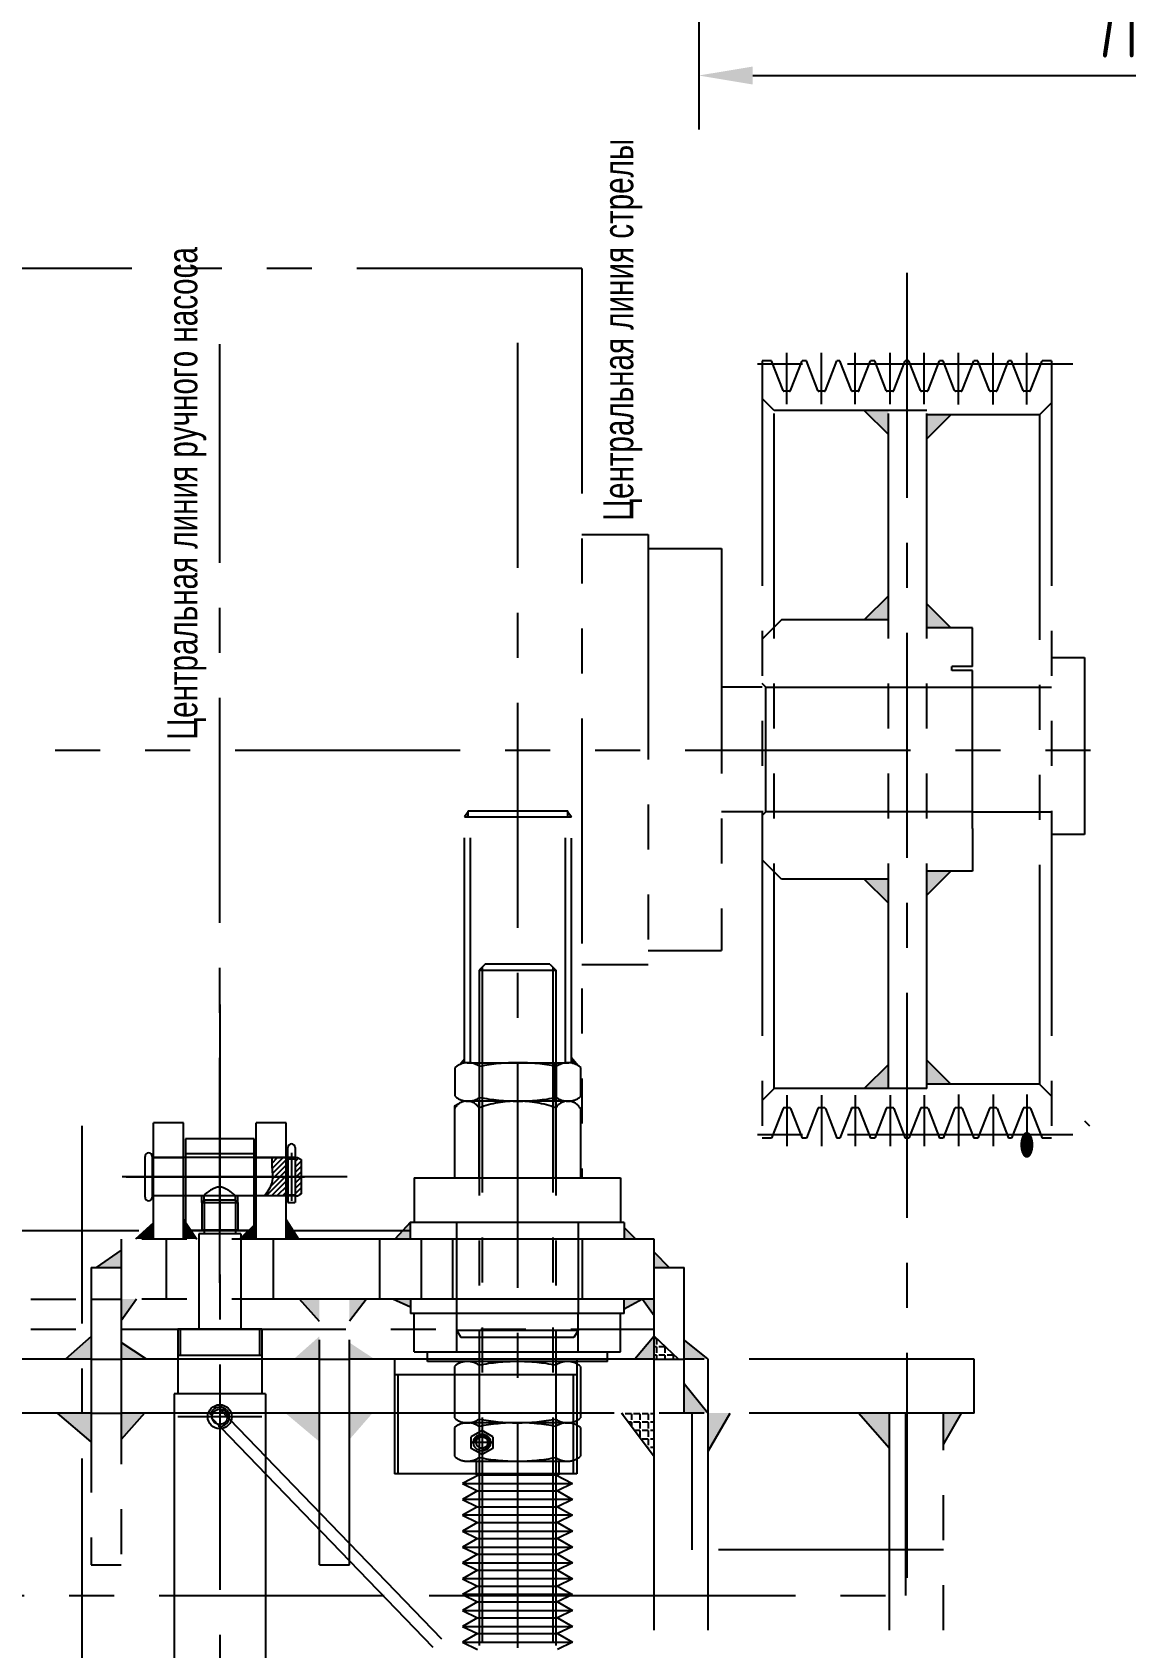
# Model space of a CAD drawing. Extents: x 0 to 6300, y -173 to 4455.
# Drawn here: x 1780 to 2691, y 873 to 2219 of the extents above; entities that cross this region are included whole.
import ezdxf
from ezdxf.enums import TextEntityAlignment as Align

# ---------------------------------------------------------------- set-up
doc = ezdxf.new("R2010")
doc.units = 0
doc.header["$LTSCALE"] = 150
doc.header["$MEASUREMENT"] = 0
for name, pattern in [('F', [0.75, 0.5, -0.25]), ('G', [2, 1.25, -0.25, 0.25, -0.25]), ('K', [2.5, 1.25, -0.25, 0.25, -0.25, 0.25, -0.25])]:
    doc.linetypes.add(name, pattern=pattern)
doc.layers.get('DEFPOINTS').update_dxf_attribs({"linetype": 'CONTINUOUS'})
for name, color, linetype in [('01', 7, 'CONTINUOUS'), ('02', 1, 'CONTINUOUS'), ('04', 2, 'F'), ('05', 4, 'G'), ('07', 6, 'K'), ('08', 1, 'CONTINUOUS')]:
    doc.layers.add(name, color=color, linetype=linetype)
doc.styles.get("Standard").update_dxf_attribs({"font": 'isocp.shx', "width": 0.707, "bigfont": 'intecad.shx'})
doc.dimstyles.new('INTE', dxfattribs={"dimscale": 15, "dimtxt": 3.5, "dimasz": 3, "dimexe": 3, "dimexo": 0, "dimgap": 1, "dimtad": 1, "dimdec": 1, "dimzin": 9, "dimdsep": 46, "dimtxsty": 'Standard', "dimcen": 0, "dimclrd": 1, "dimclre": 1, "dimclrt": 3, "dimaunit": 1, "dimadec": 0, "dimazin": 0, "dimtfac": 1, "dimtdec": 1, "dimtofl": 0, "dimtmove": 0, "dimatfit": 0, "dimfxl": 0, "dimtzin": 0, "dimarcsym": 0})
pattern_1 = [(180, (6232.598, 2360.283), (0, -6.985), [5.08, -1.905]), (270, (6232.598, 2360.283), (6.985, -4e-16), [5.08, -1.905])]

# ---------------------------------------------------------------- blocks, each defined once
blk = doc.blocks.new('*D343')
at = {"layer": '08', "color": 1, "linetype": 'Continuous', "lineweight": -2}
for p, q in [((3046.2, 2716.1), (3046.2, 2138.3)), ((2335.2, 2573.4), (2335.2, 2138.3)), ((2380.2, 2183.3), (3001.2, 2183.3))]:
    blk.add_line(p, q, dxfattribs=at)
at = {"layer": '08', "color": 1, "linetype": 'Continuous'}
for points in [[(2380.2, 2190.8), (2380.2, 2175.8), (2335.2, 2183.3)], [(3001.2, 2190.8), (3001.2, 2175.8), (3046.2, 2183.3)]]:
    blk.add_solid(points, dxfattribs=at)
at = {"layer": 'DEFPOINTS', "color": 0, "linetype": 'Continuous'}
for p in [(3046.2, 2716.1), (2335.2, 2573.4), (3046.2, 2183.3)]:
    blk.add_point(p, dxfattribs=at)
at = {"layer": '08', "color": 3, "linetype": 'Continuous', "insert": (2690.7, 2224.5), "char_height": 52.5, "attachment_point": 5}
blk.add_mtext('711', dxfattribs=at)
blk = doc.blocks.new('*U345', base_point=(3941.8, 1859.3))
at = {"layer": '01'}
for radius in [10, 6.4]:
    blk.add_circle((3941.8, 1859.3), radius, dxfattribs=at)
at = {"layer": '02'}
blk.add_arc((3941.8, 1859.3), 8, 260, 170, dxfattribs=at)
at = {"layer": '05'}
for p, q in [((3952.8, 1859.3), (3930.8, 1859.3)), ((3941.8, 1870.3), (3941.8, 1848.3))]:
    blk.add_line(p, q, dxfattribs=at)
blk = doc.blocks.new('BRD')
at = {"layer": '02', "linetype": 'Continuous'}
h = blk.add_hatch(dxfattribs=at)
h.set_pattern_fill('ANSI31', color=1, scale=2, style=0)
h.set_pattern_definition([(45, (-163.332, -849.9054), (-4.49013, 4.49013), [])])
h.paths.add_polyline_path([(-57, -505), (-56, -506), (0, -506), (0, -502.7), (-15.1, -494), (-35, -494), (-35, -489), (-35, -464), (-57, -464)])
h.paths.add_polyline_path([(35, -489), (35, -494), (15.1, -494), (0, -502.7), (0, -506), (56, -506), (57, -505), (57, -464), (35, -464)])
h.paths.add_polyline_path([(-56, -538), (-57, -539), (-57, -560), (0, -560), (0, -538)])
h.paths.add_polyline_path([(0, -560), (57, -560), (57, -539), (56, -538), (0, -538)])
h = blk.add_hatch(dxfattribs=at)
h.set_pattern_fill('ANSI31', color=1, style=0)
h.set_pattern_definition([(45, (-212.375, -924.0827), (-2.245064, 2.245064), [])])
edge = h.paths.add_edge_path()
edge.add_line((93, -507), (92, -506))
edge.add_line((92, -506), (79.7, -506))
edge.add_spline(control_points=[(79.7, -506), (79.6, -508.1), (79.5, -513.3), (80.2, -518.8), (80.2, -522)], knot_values=[0, 0, 0, 0, 6.288183, 15.84942, 15.84942, 15.84942, 15.84942], degree=3, periodic=0)
edge.add_line((80.2, -522), (93, -522))
edge.add_line((93, -522), (93, -507))
edge = h.paths.add_edge_path()
edge.add_line((93, -522), (80.2, -522))
edge.add_spline(control_points=[(80.2, -522), (80.2, -523.7), (79.7, -529.5), (76.1, -534.5), (73.5, -538)], knot_values=[15.84942, 15.84942, 15.84942, 15.84942, 21.011991, 33.618623, 33.618623, 33.618623, 33.618623], degree=3, periodic=0)
edge.add_line((73.5, -538), (92, -538))
edge.add_line((92, -538), (93, -537))
edge.add_line((93, -537), (93, -522))
h.paths.add_polyline_path([(101, -506), (100, -506), (99, -507), (99, -522), (101, -522)])
h.paths.add_polyline_path([(104, -507.7), (101, -506), (101, -522), (104, -522)])
h.paths.add_polyline_path([(101, -522), (99, -522), (99, -537), (100, -538), (101, -538)])
h.paths.add_polyline_path([(104, -522), (101, -522), (101, -538), (104, -536.3)])
at = {"layer": '01'}
for p, q in [((28.6, 31.7), (-28.6, 31.7)), ((-28.6, 31.7), (-28.6, -44.5)), ((28.6, -44.5), (28.6, 31.7)), ((-13, -19.5), (-15, -21.5)), ((-15, -21.5), (15, -21.5)), ((-13, -19.5), (-13.1, -15.4)), ((13, -19.5), (-13, -19.5)), ((13, -19.5), (13.1, -15.9)), ((13, -19.5), (15, -21.5)), ((-28.6, -44.5), (28.6, -44.5)), ((17.5, -47.5), (-17.5, -47.5)), ((15, -44.5), (-15, -44.5)), ((-13, -44.5), (-13, -47.5)), ((13, -44.5), (13, -47.5)), ((35, -127), (-35, -127)), ((35, -149), (-35, -149)), ((-38, -181), (-38, -432)), ((38, -181), (-38, -181)), ((38, -181), (38, -432)), ((38, -432), (-38, -432)), ((-57, -464), (57, -464)), ((-57, -560), (-57, -464)), ((35, -464), (-35, -464)), ((57, -464), (57, -560)), ((-91, -477), (-59, -477)), ((59, -477), (91, -477)), ((35, -486), (-35, -486)), ((-34, -486), (-34, -489)), ((34, -486), (34, -489)), ((-98, -539), (-98, -505)), ((-92, -505), (-92, -539)), ((100, -506), (-91, -506)), ((92, -506), (93, -507)), ((93, -507), (93, -537)), ((93, -507), (99, -507)), ((96, -502), (96, -542)), ((100, -506), (99, -507)), ((99, -507), (99, -537)), ((100, -506), (101, -506)), ((101, -506), (104, -507.7)), ((104, -507.7), (104, -536.3)), ((100, -538), (-91, -538)), ((93, -537), (92, -538)), ((93, -537), (99, -537)), ((100, -538), (99, -537)), ((100, -538), (101, -538)), ((101, -538), (104, -536.3)), ((57, -560), (-57, -560)), ((110, -610), (-110, -610)), ((-110, -610), (-110, -635)), ((110, -610), (110, -635)), ((-110, -635), (110, -635))]:
    blk.add_line(p, q, dxfattribs=at)
at = {"layer": '01', "color": 7, "linetype": 'Continuous'}
for p, q in [((28.6, 15.9), (-28.6, 15.9)), ((-13.6, -15.9), (-28.6, -15.9)), ((-15, -21.5), (-15, -44.5)), ((28.6, -15.9), (13.1, -15.9)), ((15, -21.5), (15, -44.5)), ((-17.5, -47.5), (-17.5, -127)), ((17.5, -47.5), (17.5, -127)), ((-35, -127), (-35, -181)), ((35, -127), (35, -181)), ((-35, -432), (-35, -486)), ((35, -432), (35, -486)), ((-35, -486), (-35, -464)), ((35, -486), (35, -464)), ((-91, -610), (-91, -477)), ((-59, -610), (-59, -477)), ((59, -610), (59, -477)), ((91, -610), (91, -477)), ((-35, -489), (35, -489)), ((-35, -489), (-35, -494)), ((-35, -494), (35, -494)), ((-15.1, -494), (0, -502.7)), ((15.1, -494), (0, -502.7)), ((35, -489), (35, -494)), ((-57, -505), (-56, -506)), ((-56, -506), (56, -506)), ((-56, -506), (-56, -538)), ((56, -506), (57, -505)), ((56, -506), (56, -538)), ((-56, -538), (-57, -539)), ((-56, -538), (56, -538)), ((56, -538), (57, -539))]:
    blk.add_line(p, q, dxfattribs=at)
at = {"layer": '01'}
for centre, radius, start, end in [((-95, -505), 3, 0, 180), ((-91, -505), 1, 180, 270), ((-91, -539), 1, 90, 180), ((-91, -539), 1, 90, 180), ((-95, -539), 3, 180, 0)]:
    blk.add_arc(centre, radius, start, end, dxfattribs=at)
at = {"layer": '01', "color": 7, "linetype": 'Continuous'}
blk.add_spline([(13.1, -15.9), (12.6, -15.4), (12.1, -15), (11.5, -14.6), (11, -14.1), (10.4, -13.7), (9.8, -13.2), (9.2, -12.8), (8.5, -12.3), (7.8, -11.8), (7.1, -11.3), (6.3, -10.8), (5.4, -10.3), (4.3, -9.7), (3, -9.2), (-0.3, -8.6), (-3.5, -9.2), (-4.8, -9.7), (-5.9, -10.3), (-6.8, -10.8), (-7.6, -11.3), (-8.3, -11.8), (-9, -12.3), (-9.7, -12.8), (-10.3, -13.2), (-10.9, -13.7), (-11.5, -14.1), (-12, -14.6), (-12.6, -15), (-13.1, -15.4), (-13.6, -15.9)], degree=3, dxfattribs=at)
at = {"layer": '01'}
blk.add_spline([(79.7, -506), (79.7, -512.3), (79.7, -527), (73.5, -538)], degree=3, dxfattribs=at)
at = {"layer": '02'}
for p, q in [((-15, -21.5), (-15, -15.9)), ((15, -21.5), (15, -15.9)), ((-35, -486), (-35, -489)), ((35, -486), (35, -489))]:
    blk.add_line(p, q, dxfattribs=at)
at = {"layer": '02', "color": 1, "linetype": 'Continuous'}
for p, q in [((-13, -19.5), (-13, -44.5)), ((13, -19.5), (13, -44.5)), ((-33, -127), (-33, -149)), ((33, -127), (33, -149)), ((-34, -486), (-34, -464)), ((34, -486), (34, -464))]:
    blk.add_line(p, q, dxfattribs=at)
at = {"layer": '04', "color": 2, "linetype": 'F'}
for p, q in [((28.6, 19), (-28.6, 19)), ((-28, -464), (-28, -486)), ((26, -462), (-26, -462)), ((-26, -462), (-26, -486)), ((26, -462), (26, -486)), ((28, -464), (28, -486)), ((-59, -506), (-91, -506)), ((59, -506), (91, -506)), ((-59, -538), (-91, -538)), ((59, -538), (91, -538))]:
    blk.add_line(p, q, dxfattribs=at)
at = {"layer": '05', "color": 4, "linetype": 'G'}
for p, q in [((0, 143.4), (0, -720.6)), ((0, -44.5), (0, 38.3)), ((40.4, 0), (-36.9, 0)), ((35, -200), (-35, -200)), ((35, -413), (-35, -413)), ((0, -464), (0, -560)), ((0, -635), (0, -467.2)), ((-130.8, -522), (115.4, -522)), ((-113.8, -522), (107, -522)), ((-62.3, -522), (12, -522)), ((32.9, -522), (64.9, -522))]:
    blk.add_line(p, q, dxfattribs=at)
at = {"layer": '01'}
for p in [(0, -200), (0, -413)]:
    blk.add_blockref('*U345', p, dxfattribs=at)

msp = doc.modelspace()

# ---------------------------------------------------------------- hatches: boundary and pattern name
at = {"layer": '02', "linetype": 'Continuous'}
h = msp.add_hatch(dxfattribs=at)
h.set_pattern_fill('ANSI31', color=1, style=0)
h.set_pattern_definition([(45, (1687.554, 863.5864), (-2.245064, 2.245064), [])])
edge = h.paths.add_edge_path()
edge.add_line((1992.93, 1280.67), (1991.93, 1281.67))
edge.add_line((1991.93, 1281.67), (1979.58, 1281.67))
edge.add_spline(control_points=[(1979.58, 1281.67), (1979.53, 1279.59), (1979.42, 1274.33), (1980.18, 1268.85), (1980.16, 1265.67)], knot_values=[0, 0, 0, 0, 6.2881834, 15.8494197, 15.8494197, 15.8494197, 15.8494197], degree=3, periodic=0)
edge.add_line((1980.16, 1265.67), (1992.93, 1265.67))
edge.add_line((1992.93, 1265.67), (1992.93, 1280.67))
edge = h.paths.add_edge_path()
edge.add_line((1992.93, 1265.67), (1980.16, 1265.67))
edge.add_spline(control_points=[(1980.16, 1265.67), (1980.14, 1263.95), (1979.63, 1258.16), (1975.99, 1253.19), (1973.4, 1249.67)], knot_values=[15.8494197, 15.8494197, 15.8494197, 15.8494197, 21.0119905, 33.6186233, 33.6186233, 33.6186233, 33.6186233], degree=3, periodic=0)
edge.add_line((1973.4, 1249.67), (1991.93, 1249.67))
edge.add_line((1991.93, 1249.67), (1992.93, 1250.67))
edge.add_line((1992.93, 1250.67), (1992.93, 1265.67))
h.paths.add_polyline_path([(2000.93, 1281.67), (1999.93, 1281.67), (1998.93, 1280.67), (1998.93, 1265.67), (2000.93, 1265.67)])
h.paths.add_polyline_path([(2003.93, 1279.94), (2000.93, 1281.67), (2000.93, 1265.67), (2003.93, 1265.67)])
h.paths.add_polyline_path([(2000.93, 1265.67), (1998.93, 1265.67), (1998.93, 1250.67), (1999.93, 1249.67), (2000.93, 1249.67)])
h.paths.add_polyline_path([(2003.93, 1265.67), (2000.93, 1265.67), (2000.93, 1249.67), (2003.93, 1251.4)])
at = {"layer": '07', "linetype": 'K'}
h = msp.add_hatch(color=6, dxfattribs=at)
h.paths.add_polyline_path([(2525.18, 1880.67), (2525.18, 1900.67), (2545.18, 1900.67)])
h.paths.add_polyline_path([(2493.18, 1904.17), (2493.18, 1884.17), (2473.18, 1904.17)])
h = msp.add_hatch(color=6, dxfattribs=at)
h.paths.add_polyline_path([(2473.18, 1729.67), (2493.18, 1749.67), (2493.18, 1729.67)])
h.paths.add_polyline_path([(2525.18, 1723.17), (2525.18, 1743.17), (2545.18, 1723.17)])
h = msp.add_hatch(color=6, dxfattribs=at)
h.paths.add_polyline_path([(2226.16, 1565.68), (2229.16, 1565.68), (2226.16, 1569.81)])
h.paths.add_polyline_path([(2140.16, 1565.68), (2143.16, 1565.68), (2143.16, 1569.69)])
h = msp.add_hatch(color=6, dxfattribs=at)
h.paths.add_polyline_path([(2493.18, 1513.67), (2493.18, 1493.67), (2473.18, 1513.67)])
h.paths.add_polyline_path([(2545.18, 1520.17), (2525.18, 1500.17), (2525.18, 1520.17)])
for points in [[(2140.16, 1360.43, 0.0896984), (2134.66, 1358.4), (2140.16, 1365.13)], [(2229.16, 1360.43), (2229.16, 1365.13), (2234.65, 1358.4, 0.0896984)], [(1880.93, 1227.37), (1866.04, 1213.67), (1880.93, 1213.67)], [(1917.22, 1213.67), (1905.93, 1230.41), (1905.93, 1213.67)], [(1952.55, 1213.67), (1966.43, 1213.67), (1966.43, 1226.76)], [(1991.43, 1229.8), (1991.43, 1213.67), (2001.91, 1213.67)], [(2323.18, 1068.67), (2329.68, 1068.67), (2342.68, 1068.67), (2323.18, 1093.11)], [(2361.32, 1068.67), (2343.18, 1068.67), (2343.18, 1036.92)]]:
    msp.add_hatch(color=6, dxfattribs=at).paths.add_polyline_path(points)
h = msp.add_hatch(color=6, dxfattribs=at)
h.paths.add_polyline_path([(2545.18, 1342.67), (2525.18, 1342.67), (2525.18, 1362.67)])
h.paths.add_polyline_path([(2493.18, 1359.17), (2493.18, 1339.17), (2473.18, 1339.17)])
h = msp.add_hatch(dxfattribs=at)
h.set_pattern_fill('LINE', color=6, scale=2, angle=45, style=0)
h.set_pattern_definition([(135, (2978.141, 936.8435), (4.49013, 4.49013), [])])
h.paths.add_polyline_path([(2654.28, 1308.17), (2657.75, 1314.17), (2661.21, 1308.17)])
h = msp.add_hatch(color=6, dxfattribs=at)
h.paths.add_polyline_path([(2082.07, 1213.67), (2095.18, 1213.67), (2095.18, 1227.72)])
h.paths.add_polyline_path([(2273.18, 1223.41), (2273.18, 1213.67), (2282.76, 1213.67)])
h = msp.add_hatch(color=6, dxfattribs=at)
h.paths.add_polyline_path([(1866.71, 1163.67), (1854.18, 1163.67), (1854.18, 1145.67)])
h.paths.add_polyline_path([(1833.22, 1190.17), (1854.18, 1190.17), (1854.18, 1204.38)])
h = msp.add_hatch(color=6, dxfattribs=at)
h.paths.add_polyline_path([(2298.18, 1150.12), (2298.18, 1163.67), (2288.38, 1163.67)])
h.paths.add_polyline_path([(2310.68, 1190.17), (2298.18, 1202.69), (2298.18, 1190.17)])
h = msp.add_hatch(color=6, dxfattribs=at)
h.paths.add_polyline_path([(2058.05, 1163.67), (2044.18, 1163.67), (2044.18, 1145.5)])
h.paths.add_polyline_path([(2019.18, 1144.95), (2019.18, 1163.67), (2002.5, 1163.67)])
h = msp.add_hatch(color=6, dxfattribs=at)
h.paths.add_polyline_path([(2288.38, 1163.67), (2273.18, 1163.67), (2273.18, 1155.38)])
h.paths.add_polyline_path([(2095.18, 1157.07), (2095.18, 1163.67), (2080.38, 1163.67)])
h = msp.add_hatch(color=6, dxfattribs=at)
h.paths.add_polyline_path([(1873.42, 1068.67), (1854.18, 1068.67), (1854.18, 1046.6)])
h.paths.add_polyline_path([(1821.68, 1051.2), (1821.68, 1068.67), (1800.93, 1068.67)])
h.paths.add_polyline_path([(1821.68, 1051.2), (1829.18, 1044.89), (1829.18, 1068.67), (1821.68, 1068.67)])
h.paths.add_polyline_path([(1807.75, 1113.67), (1821.68, 1113.67), (1821.68, 1126.02)])
h.paths.add_polyline_path([(1829.18, 1132.67), (1821.68, 1126.02), (1821.68, 1113.67), (1829.18, 1113.67)])
h.paths.add_polyline_path([(1875.12, 1113.67), (1854.18, 1127.55), (1854.18, 1113.67)])
h = msp.add_hatch(color=6, dxfattribs=at)
h.paths.add_polyline_path([(2044.18, 1046.6), (2063.42, 1068.67), (2044.18, 1068.67)])
h.paths.add_polyline_path([(2011.68, 1051.2), (2011.68, 1068.67), (1990.93, 1068.67)])
h.paths.add_polyline_path([(2011.68, 1051.2), (2019.18, 1044.89), (2019.18, 1068.67), (2011.68, 1068.67)])
h.paths.add_polyline_path([(1997.75, 1113.67), (2011.68, 1113.67), (2011.68, 1126.02)])
h.paths.add_polyline_path([(2011.68, 1113.67), (2019.18, 1113.67), (2019.18, 1132.67), (2011.68, 1126.02)])
h.paths.add_polyline_path([(2044.18, 1113.67), (2065.12, 1113.67), (2044.18, 1127.55)])
h = msp.add_hatch(color=6, dxfattribs=at)
h.paths.add_polyline_path([(2323.18, 1113.67), (2342.68, 1113.67), (2323.18, 1129.42)])
h.paths.add_polyline_path([(2282.08, 1113.67), (2298.18, 1113.67), (2298.18, 1132.89)])
h = msp.add_hatch(dxfattribs=at)
h.set_pattern_fill('ANGLE', color=6, style=0)
h.set_pattern_definition(pattern_1)
h.paths.add_polyline_path([(2318.3, 1113.67), (2298.18, 1132.89), (2298.18, 1113.67)])
h = msp.add_hatch(dxfattribs=at)
h.set_pattern_fill('ANGLE', color=6, style=0)
h.set_pattern_definition(pattern_1)
h.paths.add_polyline_path([(2270.84, 1068.67), (2298.18, 1068.67), (2298.18, 1032.21)])
h = msp.add_hatch(color=6, dxfattribs=at)
h.paths.add_polyline_path([(2539.18, 1042.43), (2554.09, 1068.67), (2539.18, 1068.67)])
h.paths.add_polyline_path([(2494.18, 1039.28), (2494.18, 1068.67), (2468.32, 1068.67)])

# ---------------------------------------------------------------- linework, layer by layer
at = {"layer": '01'}
for p, q in [((1873.93, 1248.67), (1873.93, 1282.67)), ((1879.93, 1282.67), (1879.93, 1248.67)), ((1999.93, 1281.67), (1880.93, 1281.67)), ((1991.93, 1281.67), (1992.93, 1280.67)), ((1992.93, 1280.67), (1992.93, 1289.95)), ((1992.93, 1280.67), (1992.93, 1250.67)), ((1992.93, 1280.67), (1998.93, 1280.67)), ((1998.93, 1289.95), (1998.93, 1280.67)), ((1999.93, 1281.67), (1998.93, 1280.67)), ((1998.93, 1280.67), (1998.93, 1250.67)), ((1999.93, 1281.67), (2000.93, 1281.67)), ((2000.93, 1281.67), (2003.93, 1279.94)), ((2003.93, 1279.94), (2003.93, 1251.4)), ((1999.93, 1249.67), (1880.93, 1249.67)), ((1992.93, 1250.67), (1991.93, 1249.67)), ((1992.93, 1250.67), (1998.93, 1250.67)), ((1992.93, 1250.67), (1992.93, 1244.13)), ((1992.93, 1244.13), (1998.72, 1244.13)), ((1998.93, 1244.13), (1998.72, 1244.13)), ((1999.93, 1249.67), (1998.93, 1250.67)), ((1998.93, 1250.67), (1998.93, 1244.13)), ((1999.93, 1249.67), (2000.93, 1249.67)), ((2000.93, 1249.67), (2003.93, 1251.4)), ((1928.99, 1065.12), (2113.8, 873.78)), ((1936.18, 1072.07), (2120.99, 880.73))]:
    msp.add_line(p, q, dxfattribs=at)
for centre, radius, start, end in [((1995.93, 1289.95), 3, 0, 180), ((1876.93, 1282.67), 3, 0, 180), ((1880.93, 1282.67), 1, 180, 270), ((1876.93, 1248.67), 3, 180, 0), ((1880.93, 1248.67), 1, 90, 180), ((1880.93, 1248.67), 1, 90, 180)]:
    msp.add_arc(centre, radius, start, end, dxfattribs=at)
msp.add_spline([(1979.58, 1281.67), (1979.58, 1275.38), (1979.58, 1260.66), (1973.4, 1249.67)], degree=3, dxfattribs=at)
at = {"layer": '05', "color": 4, "linetype": 'G'}
for p, q in [((2508.68, 2018.98), (2508.68, 894.25)), ((1936.18, 1177.17), (1936.18, 1959.39)), ((1995.93, 1285.67), (1995.93, 1245.67)), ((1858.13, 1265.67), (2006.9, 1265.67))]:
    msp.add_line(p, q, dxfattribs=at)
at = {"layer": '05'}
for p, q in [((2184.18, 1960.54), (2184.18, 545.1)), ((1821.68, 543.28), (1821.68, 1307.99))]:
    msp.add_line(p, q, dxfattribs=at)
at = {"layer": '07', "color": 6, "linetype": 'K'}
for p, q in [((2237.96, 2022.49), (1083.84, 2022.49)), ((2237.96, 2022.49), (2237.96, 1264.67)), ((2408.58, 1909.57), (2408.58, 1952.15)), ((2437.58, 1909.57), (2437.58, 1952.15)), ((2465.58, 1909.57), (2465.58, 1952.15)), ((2494.58, 1909.57), (2494.58, 1952.15)), ((2523.08, 1909.57), (2523.08, 1952.15)), ((2551.58, 1909.11), (2551.58, 1952.15)), ((2580.58, 1909.11), (2580.58, 1952.15)), ((2608.58, 1909.11), (2608.58, 1952.15)), ((2646.79, 1942.67), (2365, 1942.67)), ((2388.18, 1945.67), (2388.18, 1297.67)), ((2395.88, 1945.67), (2388.18, 1945.67)), ((2405.43, 1920.78), (2395.88, 1945.67)), ((2411.73, 1920.78), (2421.28, 1945.67)), ((2424.88, 1945.67), (2421.28, 1945.67)), ((2434.43, 1920.78), (2424.88, 1945.67)), ((2440.73, 1920.78), (2450.28, 1945.67)), ((2452.88, 1945.67), (2450.28, 1945.67)), ((2462.43, 1920.78), (2452.88, 1945.67)), ((2468.73, 1920.78), (2478.28, 1945.67)), ((2481.88, 1945.67), (2478.28, 1945.67)), ((2491.43, 1920.78), (2481.88, 1945.67)), ((2497.73, 1920.78), (2507.28, 1945.67)), ((2510.38, 1945.67), (2507.28, 1945.67)), ((2519.93, 1920.78), (2510.38, 1945.67)), ((2526.23, 1920.78), (2535.78, 1945.67)), ((2538.88, 1945.67), (2535.78, 1945.67)), ((2548.43, 1920.78), (2538.88, 1945.67)), ((2554.73, 1920.78), (2564.28, 1945.67)), ((2567.88, 1945.67), (2564.28, 1945.67)), ((2577.43, 1920.78), (2567.88, 1945.67)), ((2583.73, 1920.78), (2593.28, 1945.67)), ((2595.88, 1945.67), (2593.28, 1945.67)), ((2605.43, 1920.78), (2595.88, 1945.67)), ((2611.73, 1920.78), (2621.28, 1945.67)), ((2629.18, 1945.67), (2621.28, 1945.67)), ((2629.18, 1945.67), (2629.18, 1297.67)), ((2398.18, 1904.17), (2388.18, 1914.17)), ((2410.98, 1920.27), (2406.18, 1920.27)), ((2439.98, 1920.27), (2435.18, 1920.27)), ((2462.43, 1920.78), (2462.63, 1920.27)), ((2463.18, 1920.27), (2462.63, 1920.27)), ((2467.98, 1920.27), (2463.18, 1920.27)), ((2467.98, 1920.27), (2468.53, 1920.27)), ((2468.73, 1920.78), (2468.53, 1920.27)), ((2496.98, 1920.27), (2492.18, 1920.27)), ((2525.48, 1920.27), (2520.68, 1920.27)), ((2553.98, 1920.27), (2549.18, 1920.27)), ((2582.98, 1920.27), (2578.18, 1920.27)), ((2610.98, 1920.27), (2606.18, 1920.27)), ((2525.18, 1904.17), (2398.18, 1904.17)), ((2398.18, 1339.17), (2398.18, 1904.17)), ((2493.18, 1884.17), (2473.18, 1904.17)), ((2493.18, 1339.17), (2493.18, 1904.17)), ((2525.18, 1339.17), (2525.18, 1904.17)), ((2619.18, 1900.67), (2525.18, 1900.67)), ((2545.18, 1900.67), (2525.18, 1880.67)), ((2619.18, 1900.67), (2629.18, 1910.67)), ((2619.18, 1900.67), (2619.18, 1342.67)), ((2237.96, 1800.8), (2293.06, 1800.8)), ((2293.06, 1800.8), (2293.06, 1442.54)), ((2293.06, 1789.2), (2354.2, 1789.2)), ((2354.2, 1789.2), (2354.2, 1454.14)), ((2493.18, 1749.67), (2473.18, 1729.67)), ((2545.18, 1723.17), (2525.18, 1743.17)), ((2404.18, 1729.67), (2388.18, 1713.67)), ((2493.18, 1729.67), (2404.18, 1729.67)), ((2563.18, 1723.17), (2525.18, 1723.17)), ((2563.18, 1690.77), (2563.18, 1723.17)), ((2629.18, 1698.37), (2656.58, 1698.37)), ((2656.58, 1698.37), (2656.58, 1550.94)), ((2563.18, 1690.77), (2546.18, 1690.77)), ((2546.18, 1687.57), (2546.18, 1690.77)), ((2563.18, 1687.57), (2546.18, 1687.57)), ((2563.18, 1555.77), (2563.18, 1687.57)), ((2388.18, 1673.67), (2354.2, 1673.67)), ((2391.18, 1673.67), (2388.18, 1676.67)), ((2391.18, 1673.67), (2563.18, 1673.67)), ((2391.18, 1569.67), (2391.18, 1673.67)), ((2563.18, 1673.67), (2629.18, 1673.67)), ((824.06, 1621.17), (2673.57, 1621.17)), ((2143.16, 1569.69), (2140.16, 1565.68)), ((2140.16, 1360.54), (2140.16, 1565.68)), ((2140.16, 1565.68), (2229.16, 1565.68)), ((2143.16, 1570.68), (2226.16, 1570.68)), ((2143.16, 1565.68), (2143.16, 1570.68)), ((2145.16, 1360.68), (2145.16, 1565.68)), ((2224.16, 1360.68), (2224.16, 1565.68)), ((2226.16, 1565.68), (2226.16, 1570.68)), ((2226.16, 1569.81), (2229.16, 1565.68)), ((2229.16, 1360.43), (2229.16, 1565.68)), ((2388.18, 1569.67), (2354.2, 1569.67)), ((2391.18, 1569.67), (2388.18, 1566.67)), ((2563.18, 1569.67), (2391.18, 1569.67)), ((2563.18, 1569.67), (2629.18, 1569.67)), ((2563.18, 1555.77), (2563.18, 1520.17)), ((2656.58, 1550.94), (2629.18, 1550.94)), ((2404.18, 1513.67), (2388.18, 1529.67)), ((2493.18, 1513.67), (2404.18, 1513.67)), ((2493.18, 1493.67), (2473.18, 1513.67)), ((2563.18, 1520.17), (2525.18, 1520.17)), ((2545.18, 1520.17), (2525.18, 1500.17)), ((2293.06, 1454.14), (2354.2, 1454.14)), ((2157.18, 1442.67), (2152.18, 1437.67)), ((2211.18, 1442.67), (2157.18, 1442.67)), ((2211.18, 1442.67), (2216.18, 1437.67)), ((2237.96, 1442.54), (2293.06, 1442.54)), ((2152.18, 1437.67), (2152.18, 788.67)), ((2152.18, 1437.67), (2216.18, 1437.67)), ((2154.68, 1440.17), (2154.68, 832.67)), ((2213.68, 1440.17), (2213.68, 832.67)), ((2216.18, 1437.67), (2216.18, 788.67)), ((2142.28, 1360.68), (2227.02, 1360.68)), ((2152.66, 1328.68), (2152.66, 1360.68)), ((2154.69, 1360.68), (2154.69, 1328.68)), ((2214.63, 1360.68), (2214.63, 1328.68)), ((2216.66, 1328.68), (2216.66, 1360.68)), ((2229.16, 1365.13), (2234.65, 1358.4)), ((2545.18, 1342.67), (2525.18, 1362.67)), ((2132.23, 1332.7), (2132.23, 1356.65)), ((2237.09, 1332.7), (2237.09, 1356.65)), ((2493.18, 1359.17), (2473.18, 1339.17)), ((2398.18, 1339.17), (2388.18, 1329.17)), ((2525.18, 1339.17), (2398.18, 1339.17)), ((2408.58, 1333.77), (2408.58, 1291.19)), ((2437.58, 1333.77), (2437.58, 1291.19)), ((2465.58, 1333.77), (2465.58, 1291.19)), ((2494.58, 1333.77), (2494.58, 1291.19)), ((2523.08, 1333.77), (2523.08, 1291.19)), ((2619.18, 1342.67), (2525.18, 1342.67)), ((2551.58, 1334.23), (2551.58, 1291.19)), ((2580.58, 1334.23), (2580.58, 1291.19)), ((2608.58, 1334.23), (2608.58, 1291.19)), ((2619.18, 1342.67), (2629.18, 1332.67)), ((2131.75, 1324.68), (2135.48, 1326.71)), ((2131.75, 1324.68), (2131.75, 1264.67)), ((2227.04, 1328.68), (2142.16, 1328.68)), ((2152.18, 1264.67), (2152.18, 1328.67)), ((2216.18, 1264.67), (2216.18, 1328.67)), ((2236.61, 1322.37), (2236.61, 1264.67)), ((2405.43, 1322.56), (2395.88, 1297.67)), ((2410.98, 1323.07), (2406.18, 1323.07)), ((2411.73, 1322.56), (2421.28, 1297.67)), ((2434.43, 1322.56), (2424.88, 1297.67)), ((2439.98, 1323.07), (2435.18, 1323.07)), ((2440.73, 1322.56), (2450.28, 1297.67)), ((2462.43, 1322.56), (2452.88, 1297.67)), ((2462.43, 1322.56), (2462.63, 1323.07)), ((2463.18, 1323.07), (2462.63, 1323.07)), ((2467.98, 1323.07), (2463.18, 1323.07)), ((2467.98, 1323.07), (2468.53, 1323.07)), ((2468.73, 1322.56), (2468.53, 1323.07)), ((2468.73, 1322.56), (2478.28, 1297.67)), ((2491.43, 1322.56), (2481.88, 1297.67)), ((2496.98, 1323.07), (2492.18, 1323.07)), ((2497.73, 1322.56), (2507.28, 1297.67)), ((2519.93, 1322.56), (2510.38, 1297.67)), ((2525.48, 1323.07), (2520.68, 1323.07)), ((2526.23, 1322.56), (2535.78, 1297.67)), ((2548.43, 1322.56), (2538.88, 1297.67)), ((2553.98, 1323.07), (2549.18, 1323.07)), ((2554.73, 1322.56), (2564.28, 1297.67)), ((2577.43, 1322.56), (2567.88, 1297.67)), ((2582.98, 1323.07), (2578.18, 1323.07)), ((2583.73, 1322.56), (2593.28, 1297.67)), ((2605.43, 1322.56), (2595.88, 1297.67)), ((2610.98, 1323.07), (2606.18, 1323.07)), ((2611.73, 1322.56), (2621.28, 1297.67)), ((1880.93, 1213.67), (1880.93, 1310.67)), ((1905.93, 1310.67), (1880.93, 1310.67)), ((1905.93, 1213.67), (1905.93, 1310.67)), ((1966.43, 1213.67), (1966.43, 1310.67)), ((1991.43, 1310.67), (1966.43, 1310.67)), ((1991.43, 1213.67), (1991.43, 1310.67)), ((2646.79, 1300.67), (2365, 1300.67)), ((2395.88, 1297.67), (2388.18, 1297.67)), ((2424.88, 1297.67), (2421.28, 1297.67)), ((2452.88, 1297.67), (2450.28, 1297.67)), ((2481.88, 1297.67), (2478.28, 1297.67)), ((2510.38, 1297.67), (2507.28, 1297.67)), ((2538.88, 1297.67), (2535.78, 1297.67)), ((2567.88, 1297.67), (2564.28, 1297.67)), ((2595.88, 1297.67), (2593.28, 1297.67)), ((2629.18, 1297.67), (2621.28, 1297.67)), ((1880.93, 1281.67), (1905.93, 1281.67)), ((1966.43, 1281.67), (1991.43, 1281.67)), ((2042.42, 1265.67), (1844.38, 1265.67)), ((2098.18, 1264.67), (2270.18, 1264.67)), ((2098.18, 1264.67), (2098.18, 1227.67)), ((2270.18, 1264.67), (2270.18, 1227.67)), ((1905.93, 1249.67), (1880.93, 1249.67)), ((1991.43, 1249.67), (1966.43, 1249.67)), ((1880.93, 1227.37), (1866.04, 1213.67)), ((1905.93, 1230.41), (1917.22, 1213.67)), ((1966.43, 1226.76), (1952.55, 1213.67)), ((1991.43, 1229.8), (2001.91, 1213.67)), ((2095.18, 1227.72), (2082.07, 1213.67)), ((2273.18, 1227.67), (2095.18, 1227.67)), ((2095.18, 1213.67), (2095.18, 1227.67)), ((2133.68, 1151.67), (2133.68, 1227.67)), ((2234.68, 1227.67), (2234.68, 1151.67)), ((2273.18, 1227.67), (2273.18, 1213.67)), ((1306.37, 1220.84), (1880.93, 1220.84)), ((1854.18, 1213.67), (1854.18, 942.17)), ((2133.68, 1213.67), (1854.18, 1213.67)), ((1891.68, 1213.67), (1891.68, 1163.67)), ((1905.93, 1220.84), (1966.43, 1220.84)), ((1980.68, 1213.67), (1980.68, 1163.67)), ((1991.43, 1220.84), (2095.18, 1220.84)), ((2069.18, 1213.67), (2069.18, 1163.67)), ((2104.18, 1163.67), (2104.18, 1213.67)), ((2130.18, 1213.67), (2130.18, 1163.67)), ((2234.68, 1213.67), (2133.68, 1213.67)), ((2298.18, 1213.67), (2234.68, 1213.67)), ((2238.18, 1213.67), (2238.18, 1163.67)), ((2273.18, 1223.41), (2282.76, 1213.67)), ((2298.18, 1068.67), (2298.18, 1213.67)), ((1854.18, 1204.38), (1833.22, 1190.17)), ((2298.18, 1202.69), (2310.68, 1190.17)), ((1829.18, 1190.17), (1829.18, 942.17)), ((1829.18, 1190.17), (1854.18, 1190.17)), ((2298.18, 1190.17), (2323.18, 1190.17)), ((2323.18, 1068.67), (2323.18, 1190.17)), ((1103.68, 1163.67), (1829.18, 1163.67)), ((1829.18, 1163.67), (1854.18, 1163.67)), ((2133.68, 1163.67), (1854.18, 1163.67)), ((1866.71, 1163.67), (1854.18, 1145.67)), ((2019.18, 1144.95), (2002.5, 1163.67)), ((2019.18, 942.17), (2019.18, 1163.67)), ((2044.18, 942.17), (2044.18, 1163.67)), ((2044.18, 1145.5), (2058.05, 1163.67)), ((2095.18, 1157.07), (2080.38, 1163.67)), ((2095.18, 1163.67), (2095.18, 1151.67)), ((2234.68, 1163.67), (2133.68, 1163.67)), ((2298.18, 1163.67), (2234.68, 1163.67)), ((2273.18, 1151.67), (2273.18, 1163.67)), ((2288.38, 1163.67), (2273.18, 1155.38)), ((2288.38, 1163.67), (2298.18, 1150.12)), ((2273.18, 1151.67), (2095.18, 1151.67)), ((2098.18, 1119.67), (2098.18, 1151.67)), ((2133.68, 1119.67), (2133.68, 1151.67)), ((2234.68, 1119.67), (2234.68, 1151.67)), ((2270.18, 1119.67), (2270.18, 1151.67)), ((1103.68, 1138.67), (2298.18, 1138.67)), ((1829.18, 1132.67), (1807.75, 1113.67)), ((2234.68, 1137.67), (2133.68, 1137.67)), ((2133.68, 1137.67), (2137.14, 1131.67)), ((2231.21, 1131.67), (2137.14, 1131.67)), ((2234.68, 1137.67), (2231.21, 1131.67)), ((2298.18, 1132.89), (2282.08, 1113.67)), ((2318.3, 1113.67), (2298.18, 1132.89)), ((1875.12, 1113.67), (1854.18, 1127.55)), ((2098.18, 1119.67), (2270.18, 1119.67)), ((2109.18, 1111.67), (2109.18, 1119.67)), ((2259.18, 1111.67), (2259.18, 1119.67)), ((2323.18, 1129.42), (2342.68, 1113.67)), ((1829.18, 1113.67), (1078.68, 1113.67)), ((1829.18, 1113.67), (1854.18, 1113.67)), ((2019.18, 1113.67), (1854.18, 1113.67)), ((2019.18, 1113.67), (2044.18, 1113.67)), ((2109.18, 1113.67), (2044.18, 1113.67)), ((2081.68, 1113.67), (2081.68, 1018.17)), ((2259.18, 1113.67), (2109.18, 1113.67)), ((2259.18, 1111.67), (2109.18, 1111.67)), ((2131.75, 1107.64), (2131.75, 1064.7)), ((2152.18, 1111.67), (2152.18, 1028.67)), ((2216.18, 1111.67), (2216.18, 1028.67)), ((2233.68, 1113.67), (2233.68, 1018.17)), ((2236.61, 1107.64), (2236.61, 1064.7)), ((2298.18, 1113.67), (2259.18, 1113.67)), ((2298.18, 1113.67), (2323.18, 1113.67)), ((2564.68, 1113.67), (2323.18, 1113.67)), ((2342.68, 1113.67), (2342.68, 1068.67)), ((2564.68, 1068.67), (2564.68, 1113.67)), ((2233.68, 1100.67), (2081.68, 1100.67)), ((2084.68, 1100.67), (2084.68, 1018.17)), ((2230.68, 1100.67), (2230.68, 1018.17)), ((2342.68, 1068.67), (2323.18, 1093.11)), ((1829.18, 1068.67), (1078.68, 1068.67)), ((1829.18, 1044.89), (1800.93, 1068.67)), ((1829.18, 1068.67), (1854.18, 1068.67)), ((1873.42, 1068.67), (1854.18, 1046.6)), ((2019.18, 1068.67), (1854.18, 1068.67)), ((2044.18, 1068.67), (2019.18, 1068.67)), ((2131.75, 1068.67), (2044.18, 1068.67)), ((2236.61, 1068.67), (2131.75, 1068.67)), ((2564.68, 1068.67), (2236.61, 1068.67)), ((2298.18, 1032.21), (2270.84, 1068.67)), ((2298.18, 916.67), (2298.18, 1068.67)), ((2329.68, 954.67), (2329.68, 1068.67)), ((2343.18, 1036.92), (2361.32, 1068.67)), ((2343.18, 954.67), (2343.18, 1068.67)), ((2494.18, 1039.28), (2468.32, 1068.67)), ((2494.18, 954.67), (2494.18, 1068.67)), ((2507.68, 954.67), (2507.68, 1068.67)), ((2539.18, 1042.43), (2554.09, 1068.67)), ((2539.18, 662.93), (2539.18, 1068.67)), ((2131.75, 1056.64), (2131.75, 1032.7)), ((2227.8, 1060.67), (2140.55, 1060.67)), ((2154.68, 1054.18), (2145.68, 1048.99)), ((2163.68, 1048.99), (2154.68, 1054.18)), ((2236.61, 1056.64), (2236.61, 1032.7)), ((2164.24, 1044.17), (2144.86, 1044.17)), ((2145.68, 1039.35), (2145.68, 1048.99)), ((2154.68, 1034.15), (2145.68, 1039.35)), ((2163.68, 1039.35), (2154.68, 1034.15)), ((2163.68, 1048.99), (2163.68, 1039.35)), ((2141.81, 1028.67), (2226.55, 1028.67)), ((2149.75, 1028.67), (2149.75, 1017.17)), ((2218.6, 1028.67), (2218.6, 1017.17)), ((2233.68, 1018.17), (2081.68, 1018.17)), ((2152.18, 1017.17), (2138.38, 1009.98)), ((2138.38, 1009.98), (2150.87, 1003.94)), ((2138.38, 1009.98), (2229.98, 1009.98)), ((2149.75, 1017.17), (2218.6, 1017.17)), ((2216.18, 1017.17), (2229.98, 1009.98)), ((2229.98, 1009.98), (2217.49, 1003.94)), ((2150.87, 1003.94), (2138.38, 996.76)), ((2229.98, 996.76), (2138.38, 996.76)), ((2138.38, 996.76), (2150.87, 990.72)), ((2150.87, 1003.94), (2217.49, 1003.94)), ((2217.49, 1003.94), (2229.98, 996.76)), ((2229.98, 996.76), (2217.49, 990.72)), ((2150.87, 990.72), (2138.38, 983.54)), ((2138.38, 983.54), (2150.87, 977.5)), ((2229.98, 983.54), (2138.38, 983.54)), ((2150.87, 990.72), (2217.49, 990.72)), ((2217.49, 990.72), (2229.98, 983.54)), ((2229.98, 983.54), (2217.49, 977.5)), ((2150.87, 977.5), (2138.38, 970.31)), ((2138.38, 970.31), (2150.87, 964.27)), ((2138.38, 970.31), (2229.98, 970.31)), ((2150.87, 977.5), (2217.49, 977.5)), ((2217.49, 977.5), (2229.98, 970.31)), ((2229.98, 970.31), (2217.49, 964.27)), ((2150.87, 964.27), (2138.38, 957.09)), ((2138.38, 957.09), (2150.87, 951.05)), ((2138.38, 957.09), (2229.98, 957.09)), ((2150.87, 964.27), (2217.49, 964.27)), ((2217.49, 964.27), (2229.98, 957.09)), ((2229.98, 957.09), (2217.49, 951.05)), ((2150.87, 951.05), (2138.38, 943.87)), ((2138.38, 943.87), (2150.87, 937.83)), ((2138.38, 943.87), (2229.98, 943.87)), ((2150.87, 951.05), (2217.49, 951.05)), ((2217.49, 951.05), (2229.98, 943.87)), ((2229.98, 943.87), (2217.49, 937.83)), ((2539.18, 954.67), (2329.68, 954.67)), ((2343.18, 916.67), (2343.18, 954.67)), ((2494.18, 916.67), (2494.18, 954.67)), ((2507.68, 916.67), (2507.68, 954.67)), ((1829.18, 942.17), (1854.18, 942.17)), ((2019.18, 942.17), (2044.18, 942.17)), ((2150.87, 937.83), (2138.38, 930.64)), ((2138.38, 930.64), (2150.87, 924.6)), ((2229.98, 930.64), (2138.38, 930.64)), ((2150.87, 937.83), (2217.49, 937.83)), ((2217.49, 937.83), (2229.98, 930.64)), ((2229.98, 930.64), (2217.49, 924.6)), ((1135.68, 916.67), (2139.93, 916.67)), ((2150.87, 924.6), (2138.38, 917.42)), ((2138.38, 917.42), (2150.87, 911.38)), ((2229.98, 917.42), (2138.38, 917.42)), ((2139.93, 916.67), (2228.43, 916.67)), ((2150.87, 924.6), (2217.49, 924.6)), ((2217.49, 924.6), (2229.98, 917.42)), ((2229.98, 917.42), (2217.49, 911.38)), ((2228.43, 916.67), (2507.68, 916.67)), ((2298.18, 662.93), (2298.18, 916.67)), ((2343.18, 662.93), (2343.18, 916.67)), ((2494.18, 662.93), (2494.18, 916.67)), ((2150.87, 911.38), (2138.38, 904.2)), ((2138.38, 904.2), (2150.87, 898.16)), ((2138.38, 904.2), (2229.98, 904.2)), ((2150.87, 911.38), (2217.49, 911.38)), ((2217.49, 911.38), (2229.98, 904.2)), ((2229.98, 904.2), (2217.49, 898.16)), ((2150.87, 898.16), (2138.38, 890.97)), ((2138.38, 890.97), (2150.87, 884.93)), ((2138.38, 890.97), (2229.98, 890.97)), ((2150.87, 898.16), (2217.49, 898.16)), ((2217.49, 898.16), (2229.98, 890.97)), ((2229.98, 890.97), (2217.49, 884.93)), ((2150.87, 884.93), (2138.38, 877.75)), ((2138.38, 877.75), (2150.87, 871.71)), ((2138.38, 877.75), (2229.98, 877.75)), ((2150.87, 884.93), (2217.49, 884.93)), ((2217.49, 884.93), (2229.98, 877.75)), ((2229.98, 877.75), (2217.49, 871.71))]:
    msp.add_line(p, q, dxfattribs=at)
for radius in [7, 4.8]:
    msp.add_circle((2154.68, 1044.17), radius, dxfattribs=at)
for centre, radius, start, end in [((2406.18, 1921.07), 0.8, 200.99971, 270), ((2410.98, 1921.07), 0.8, 270, 339.00029), ((2435.18, 1921.07), 0.8, 200.99971, 270), ((2439.98, 1921.07), 0.8, 270, 339.00029), ((2463.18, 1921.07), 0.8, 200.99971, 270), ((2467.98, 1921.07), 0.8, 270, 339.00029), ((2492.18, 1921.07), 0.8, 200.99971, 270), ((2496.98, 1921.07), 0.8, 270, 339.00029), ((2520.68, 1921.07), 0.8, 200.99971, 270), ((2525.48, 1921.07), 0.8, 270, 339.00029), ((2549.18, 1921.07), 0.8, 200.99971, 270), ((2553.98, 1921.07), 0.8, 270, 339.00029), ((2578.18, 1921.07), 0.8, 200.99971, 270), ((2582.98, 1921.07), 0.8, 270, 339.00029), ((2606.18, 1921.07), 0.8, 200.99971, 270), ((2610.98, 1921.07), 0.8, 270, 339.00029), ((2143.01, 1344.28), 16.41, 53.99731, 131.09529), ((2184.66, 1194.89), 165.78, 78.87081, 101.12919), ((2226.3, 1344.22), 16.46, 49.03772, 125.86969), ((2143.01, 1345.07), 16.41, 228.90471, 306.00269), ((2226.3, 1345.07), 16.41, 233.99731, 311.09529), ((2142.16, 1316.94), 11.74, 31.34075, 152.45742), ((2184.18, 1234.97), 93.71, 70.03234, 109.96766), ((2184.66, 1494.46), 165.78, 258.87081, 281.12919), ((2226.2, 1316.94), 11.74, 27.54258, 148.65925), ((2406.18, 1322.27), 0.8, 90, 159.00029), ((2410.98, 1322.27), 0.8, 20.99971, 90), ((2435.18, 1322.27), 0.8, 90, 159.00029), ((2439.98, 1322.27), 0.8, 20.99971, 90), ((2463.18, 1322.27), 0.8, 90, 159.00029), ((2467.98, 1322.27), 0.8, 20.99971, 90), ((2492.18, 1322.27), 0.8, 90, 159.00029), ((2496.98, 1322.27), 0.8, 20.99971, 90), ((2520.68, 1322.27), 0.8, 90, 159.00029), ((2525.48, 1322.27), 0.8, 20.99971, 90), ((2549.18, 1322.27), 0.8, 90, 159.00029), ((2553.98, 1322.27), 0.8, 20.99971, 90), ((2578.18, 1322.27), 0.8, 90, 159.00029), ((2582.98, 1322.27), 0.8, 20.99971, 90), ((2606.18, 1322.27), 0.8, 90, 159.00029), ((2610.98, 1322.27), 0.8, 20.99971, 90), ((2142.51, 1095.74), 16.05, 52.9618, 132.13079), ((2184.18, 945.88), 165.78, 78.87081, 101.12919), ((2225.84, 1095.74), 16.05, 47.86921, 127.0382), ((2142.51, 1076.6), 16.05, 227.86921, 307.0382), ((2184.18, 1226.45), 165.78, 258.87081, 281.12919), ((2225.84, 1076.6), 16.05, 232.9618, 312.13079), ((2142.53, 1044.28), 16.41, 53.99731, 131.09529), ((2154.68, 1044.17), 6, 270, 180), ((2184.18, 894.88), 165.78, 78.87081, 101.12919), ((2225.82, 1044.28), 16.41, 48.90471, 126.00269), ((2142.53, 1045.06), 16.41, 228.90471, 306.00269), ((2184.18, 1194.45), 165.78, 258.87081, 281.12919), ((2225.82, 1045.12), 16.46, 234.13031, 310.96228)]:
    msp.add_arc(centre, radius, start, end, dxfattribs=at)

# ---------------------------------------------------------------- block references
at = {"layer": '01'}
msp.add_blockref('BRD', (1936.18, 1265.67), dxfattribs=at)

# ---------------------------------------------------------------- texts
at = {"layer": '01', "char_height": 25, "attachment_point": 1, "rotation": 90}
for s, insert in [('{\\fArial|b0|i0|c204|p34;\\C6;Центральная линия стрелы}', (2255.66, 1812.2)), ('{\\fArial|b0|i0|c204|p34;\\C6;Центральная линия ручного насоса}', (1892.48, 1629.76))]:
    msp.add_mtext(s, dxfattribs=dict(at, insert=insert))
at = {"layer": '07', "color": 6, "linetype": 'K', "width": 0.605172}
msp.add_text('\\M+5A1F1', height=20, dxfattribs=at).set_placement((2602.58, 1281.19), (2614.58, 1281.19), align=Align.FIT)

# ---------------------------------------------------------------- dimensions: what is measured, and where the dimension line sits
at = {"layer": '08', "color": 1, "linetype": 'Continuous'}
dim = msp.add_linear_dim(base=(3046.19, 2183.26), p1=(2335.19, 2573.43), p2=(3046.19, 2716.07), dimstyle='INTE', dxfattribs=at)
dim.commit()
dim.dimension.update_dxf_attribs({"geometry": '*D343', "text_midpoint": (2690.69, 2224.51)})

doc.saveas('drawing.dxf')
